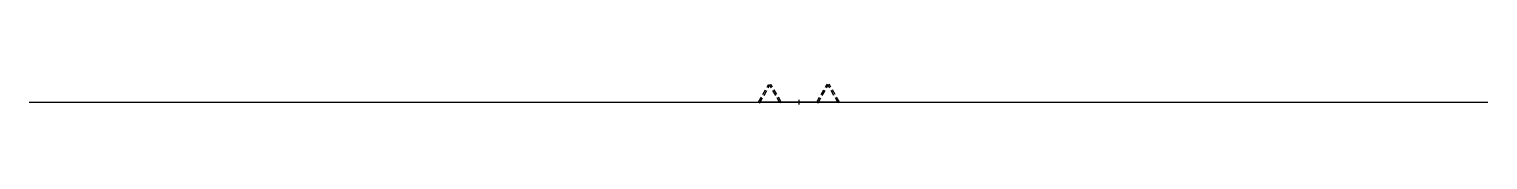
# Model space of a CAD drawing. Units: millimetres at full size, sheet at 1:100. Extents: x -15551 to 15061, y -3540 to -3122.
import ezdxf

# ---------------------------------------------------------------- set-up
doc = ezdxf.new("R2010")
doc.units = ezdxf.units.MM
doc.header["$LTSCALE"] = 100
doc.linetypes.add('DASHED1', pattern=[1.8, 1.2, -0.6])
doc.layers.add('0-0', color=7, linetype='DASHED1')

msp = doc.modelspace()

# ---------------------------------------------------------------- linework, layer by layer
at = {"layer": '0-0'}
for p, q in [((-244.9, -3489.8), (-32.4, -3121.7)), ((-218.9, -3504.8), (-6.4, -3136.7)), ((-32.4, -3121.7), (-6.4, -3136.7)), ((-6.4, -3136.7), (19.6, -3121.7)), ((206.1, -3504.8), (-6.4, -3136.7)), ((232.1, -3489.8), (19.6, -3121.7)), ((978.1, -3489.8), (1190.6, -3121.7)), ((1004.1, -3504.8), (1216.6, -3136.7)), ((1216.6, -3136.7), (1190.6, -3121.7)), ((1242.6, -3121.7), (1216.6, -3136.7)), ((1429.1, -3504.8), (1216.6, -3136.7)), ((1455.1, -3489.8), (1242.6, -3121.7)), ((-244.9, -3489.8), (-218.9, -3504.8)), ((232.1, -3489.8), (206.1, -3504.8)), ((978.1, -3489.8), (1004.1, -3504.8)), ((1455.1, -3489.8), (1429.1, -3504.8))]:
    msp.add_line(p, q, dxfattribs=at)
at = {"layer": '0-0', "linetype": 'Continuous'}
for p, q in [((-15551, -3489.8), (15061.2, -3489.8)), ((1455.1, -3489.8), (-244.9, -3489.8)), ((605.1, -3539.8), (605.1, -3439.8))]:
    msp.add_line(p, q, dxfattribs=at)

doc.saveas('drawing.dxf')
